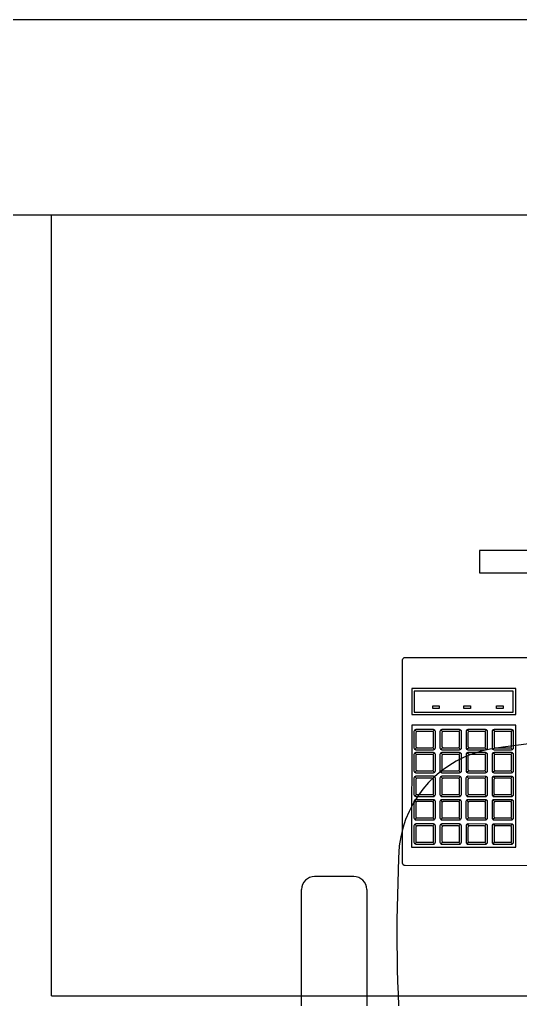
# Model space of a CAD drawing. Header units: inches. Extents: x -55 to 844, y -103 to 167.
# Drawn here: x 794.782 to 795.166, y 47.436 to 48.189 of the extents above; entities that cross this region are included whole.
import ezdxf

# ---------------------------------------------------------------- set-up
doc = ezdxf.new("R2010")
doc.units = ezdxf.units.IN
doc.header["$MEASUREMENT"] = 0

# ---------------------------------------------------------------- blocks, each defined once
blk = doc.blocks.new('kjhg')
for p, q in [((795.03013, 47.22192), (795.00013, 47.22192)), ((795.56013, 47.22192), (795.59013, 47.22192)), ((794.99013, 46.87192), (794.99013, 47.21192)), ((795.04013, 47.21192), (795.04013, 46.87192)), ((795.55013, 47.21192), (795.55013, 46.87192)), ((795.60013, 46.87192), (795.60013, 47.21192)), ((795.25552, 46.87746), (795.25552, 46.91889)), ((795.33552, 46.8775), (795.33552, 46.91893)), ((795.03013, 46.86192), (795.00013, 46.86192)), ((795.56013, 46.86192), (795.59013, 46.86192)), ((795.32511, 46.7618), (795.26511, 46.7618)), ((795.2775, 46.75123), (795.31271, 46.75123)), ((795.2775, 46.747), (795.31271, 46.747))]:
    blk.add_line(p, q)
for centre, radius, start, end in [((795.29513, 46.27652), 1.0554, 81.26231, 98.73769), ((795.15003, 47.23558), 0.08546, 100.26192, 173.41383), ((795.44023, 47.23558), 0.08546, 6.58617, 79.73808), ((796.30119, 47.17846), 1.23787, 176.90078, 183.91504), ((794.28907, 47.17846), 1.23787, 356.08496, 3.09922), ((795.00013, 47.21192), 0.01, 90, 180), ((795.03013, 47.21192), 0.01, 0, 90), ((795.56013, 47.21192), 0.01, 90, 180), ((795.59013, 47.21192), 0.01, 0, 90), ((801.15738, 48.07757), 6.17009, 189.173203, 190.200831), ((789.43288, 48.07757), 6.17009, 349.799169, 350.826797), ((795.14388, 46.99548), 0.06, 190.20083, 257.82908), ((795.44638, 46.99548), 0.06, 282.17092, 349.79917), ((795.29513, 47.63282), 0.71503, 256.74882, 283.25118), ((795.14953, 46.78703), 0.10348, 80.66259, 129.16331), ((795.29513, 47.52648), 0.65024, 258.57374, 281.42626), ((795.44074, 46.78703), 0.10348, 50.83669, 99.33741), ((795.00013, 46.87192), 0.01, 180, 270), ((795.03013, 46.87192), 0.01, 270, 0), ((795.13035, 46.82876), 0.06012, 140.18364, 172.37088), ((795.45991, 46.82876), 0.06012, 7.72581, 39.81636), ((795.56013, 46.87192), 0.01, 180, 270), ((795.59013, 46.87192), 0.01, 270, 0), ((795.29513, 48.18407), 1.36588, 260.50722, 279.49278), ((795.09979, 46.83908), 0.03, 184.1866, 245.80376), ((795.49048, 46.83908), 0.03, 294.19624, 355.8134), ((795.07906, 46.8251), 0.005, 214.00589, 267.27595), ((795.29513, 48.11038), 1.30828, 260.48321, 279.51679), ((795.5112, 46.8251), 0.005, 272.72405, 325.99411), ((795.29513, 47.41831), 0.64114, 251.10349, 288.89651), ((795.29449, 47.14141), 0.37961, 244.76021, 295.43234), ((795.30467, 46.78234), 0.04458, 207.43414, 232.44512), ((795.28554, 46.78234), 0.04458, 307.55488, 332.56586)]:
    blk.add_arc(centre, radius, start, end)
blk = doc.blocks.new('kjhgfs')
for p, q in [((795.07845, 47.64195), (795.0771, 47.64331)), ((795.09086, 47.64195), (795.09222, 47.6433)), ((795.09845, 47.64195), (795.0971, 47.6433)), ((795.11086, 47.64195), (795.11222, 47.6433)), ((795.11845, 47.64194), (795.1171, 47.6433)), ((795.13086, 47.64194), (795.13222, 47.64329)), ((795.13845, 47.64194), (795.1371, 47.64329)), ((795.15086, 47.64194), (795.15222, 47.64329)), ((795.07845, 47.62954), (795.07709, 47.62819)), ((795.07845, 47.6243), (795.07709, 47.62565)), ((795.09086, 47.62954), (795.09221, 47.62818)), ((795.09086, 47.6243), (795.09221, 47.62565)), ((795.09845, 47.62953), (795.09709, 47.62818)), ((795.09845, 47.6243), (795.09709, 47.62565)), ((795.11086, 47.62953), (795.11221, 47.62818)), ((795.11086, 47.62429), (795.11221, 47.62565)), ((795.11845, 47.62953), (795.11709, 47.62818)), ((795.11845, 47.62429), (795.11709, 47.62565)), ((795.13086, 47.62953), (795.13221, 47.62817)), ((795.13086, 47.62429), (795.13221, 47.62564)), ((795.13845, 47.62952), (795.13709, 47.62817)), ((795.13845, 47.62429), (795.13709, 47.62564)), ((795.15086, 47.62952), (795.15221, 47.62817)), ((795.15086, 47.62428), (795.15221, 47.62564)), ((795.07844, 47.61189), (795.07709, 47.61053)), ((795.09086, 47.61188), (795.09221, 47.61053)), ((795.09844, 47.61188), (795.09709, 47.61053)), ((795.11086, 47.61188), (795.11221, 47.61053)), ((795.11844, 47.61188), (795.11709, 47.61052)), ((795.13086, 47.61187), (795.13221, 47.61052)), ((795.13844, 47.61187), (795.13709, 47.61052)), ((795.15086, 47.61187), (795.15221, 47.61052)), ((795.07842, 47.60602), (795.07706, 47.60738)), ((795.09083, 47.60602), (795.09219, 47.60737)), ((795.09265, 47.60638), (795.09265, 47.59329)), ((795.09842, 47.60602), (795.09706, 47.60737)), ((795.11083, 47.60601), (795.11219, 47.60737)), ((795.11265, 47.60638), (795.11265, 47.59329)), ((795.11842, 47.60601), (795.11706, 47.60737)), ((795.13083, 47.60601), (795.13219, 47.60736)), ((795.13265, 47.60638), (795.13265, 47.59329)), ((795.13842, 47.60601), (795.13706, 47.60736)), ((795.15083, 47.60601), (795.15219, 47.60736)), ((795.15265, 47.60637), (795.15265, 47.59328)), ((795.07841, 47.59361), (795.07706, 47.59225)), ((795.07841, 47.58807), (795.07706, 47.58942)), ((795.09083, 47.59361), (795.09218, 47.59225)), ((795.09083, 47.58807), (795.09218, 47.58942)), ((795.09264, 47.58843), (795.09264, 47.57534)), ((795.09841, 47.5936), (795.09706, 47.59225)), ((795.09841, 47.58807), (795.09706, 47.58942)), ((795.11083, 47.5936), (795.11218, 47.59225)), ((795.11083, 47.58806), (795.11218, 47.58942)), ((795.11264, 47.58843), (795.11264, 47.57534)), ((795.11841, 47.5936), (795.11706, 47.59225)), ((795.11841, 47.58806), (795.11706, 47.58941)), ((795.13083, 47.5936), (795.13218, 47.59224)), ((795.13083, 47.58806), (795.13218, 47.58941)), ((795.13264, 47.58842), (795.13264, 47.57533)), ((795.13841, 47.59359), (795.13706, 47.59224)), ((795.13841, 47.58806), (795.13706, 47.58941)), ((795.15083, 47.59359), (795.15218, 47.59224)), ((795.15083, 47.58805), (795.15218, 47.58941)), ((795.15264, 47.58842), (795.15264, 47.57533)), ((795.07841, 47.57566), (795.07706, 47.5743)), ((795.09082, 47.57565), (795.09218, 47.5743)), ((795.09841, 47.57565), (795.09706, 47.5743)), ((795.11082, 47.57565), (795.11218, 47.57429)), ((795.11841, 47.57565), (795.11706, 47.57429)), ((795.13082, 47.57564), (795.13218, 47.57429)), ((795.13841, 47.57564), (795.13706, 47.57429)), ((795.15082, 47.57564), (795.15218, 47.57429)), ((795.07843, 47.5694), (795.07708, 47.57076)), ((795.09085, 47.5694), (795.0922, 47.57075)), ((795.09266, 47.56976), (795.09266, 47.55667)), ((795.09843, 47.5694), (795.09708, 47.57075)), ((795.11085, 47.56939), (795.1122, 47.57075)), ((795.11266, 47.56976), (795.11266, 47.55667)), ((795.11843, 47.56939), (795.11708, 47.57075)), ((795.13085, 47.56939), (795.1322, 47.57074)), ((795.13266, 47.56975), (795.13266, 47.55667)), ((795.13843, 47.56939), (795.13708, 47.57074)), ((795.15085, 47.56939), (795.1522, 47.57074)), ((795.15266, 47.56975), (795.15266, 47.55666)), ((795.07843, 47.55699), (795.07708, 47.55563)), ((795.09084, 47.55699), (795.0922, 47.55563)), ((795.09843, 47.55698), (795.09708, 47.55563)), ((795.11084, 47.55698), (795.1122, 47.55563)), ((795.11843, 47.55698), (795.11708, 47.55563)), ((795.13084, 47.55698), (795.1322, 47.55562)), ((795.13843, 47.55697), (795.13708, 47.55562)), ((795.15084, 47.55697), (795.1522, 47.55562))]:
    blk.add_line(p, q)
for points in [[(795.12664, 47.78096), (795.12664, 47.76396), (795.46964, 47.76396), (795.46964, 47.78096)], [(795.15466, 47.67494), (795.07466, 47.67496), (795.07466, 47.65496), (795.15466, 47.65494)], [(795.15266, 47.67294), (795.07666, 47.67296), (795.07666, 47.65696), (795.15266, 47.65694)], [(795.09588, 47.66162), (795.09588, 47.65962), (795.09088, 47.65962), (795.09088, 47.66162)], [(795.11978, 47.66161), (795.11977, 47.65961), (795.11477, 47.65961), (795.11478, 47.66161)], [(795.1448, 47.66161), (795.14479, 47.65961), (795.13979, 47.65961), (795.1398, 47.66161)], [(795.07464, 47.55305), (795.15464, 47.55303), (795.15466, 47.64694), (795.07466, 47.64696)]]:
    blk.add_lwpolyline(points, close=True)
for points in [[(795.52767, 47.69685), (795.52763, 47.54085, -0.414214), (795.52563, 47.53885), (795.06963, 47.53896, -0.414214), (795.06763, 47.54096), (795.06767, 47.69696, -0.414214), (795.06967, 47.69896), (795.52567, 47.69885, -0.414214)], [(795.07666, 47.64225, -0.414214), (795.07816, 47.64375), (795.09116, 47.64374, -0.414214), (795.09266, 47.64224), (795.09265, 47.62924, -0.414214), (795.09115, 47.62774), (795.07815, 47.62775, -0.414214), (795.07665, 47.62925)], [(795.07916, 47.64225), (795.09016, 47.64224, -0.414214), (795.09116, 47.64124), (795.09115, 47.63024, -0.414214), (795.09015, 47.62924), (795.07915, 47.62925, -0.414214), (795.07815, 47.63025), (795.07816, 47.64125, -0.414214)], [(795.09666, 47.64224, -0.414214), (795.09816, 47.64374), (795.11116, 47.64374, -0.414214), (795.11266, 47.64224), (795.11265, 47.62924, -0.414214), (795.11115, 47.62774), (795.09815, 47.62774, -0.414214), (795.09665, 47.62924)], [(795.09916, 47.64224), (795.11016, 47.64224, -0.414214), (795.11116, 47.64124), (795.11115, 47.63024, -0.414214), (795.11015, 47.62924), (795.09915, 47.62924, -0.414214), (795.09815, 47.63024), (795.09816, 47.64124, -0.414214)], [(795.11666, 47.64224, -0.414214), (795.11816, 47.64374), (795.13116, 47.64373, -0.414214), (795.13266, 47.64223), (795.13265, 47.62923, -0.414214), (795.13115, 47.62773), (795.11815, 47.62774, -0.414214), (795.11665, 47.62924)], [(795.11916, 47.64224), (795.13016, 47.64223, -0.414214), (795.13116, 47.64123), (795.13115, 47.63023, -0.414214), (795.13015, 47.62923), (795.11915, 47.62924, -0.414214), (795.11815, 47.63024), (795.11816, 47.64124, -0.414214)], [(795.13666, 47.64223, -0.414214), (795.13816, 47.64373), (795.15116, 47.64373, -0.414214), (795.15266, 47.64223), (795.15265, 47.62923, -0.414214), (795.15115, 47.62773), (795.13815, 47.62773, -0.414214), (795.13665, 47.62923)], [(795.13916, 47.64223), (795.15016, 47.64223, -0.414214), (795.15116, 47.64123), (795.15115, 47.63023, -0.414214), (795.15015, 47.62923), (795.13915, 47.62923, -0.414214), (795.13815, 47.63023), (795.13816, 47.64123, -0.414214)], [(795.07665, 47.62459, -0.414214), (795.07815, 47.62609), (795.09115, 47.62609, -0.414214), (795.09265, 47.62459), (795.09265, 47.61159, -0.414214), (795.09115, 47.61009), (795.07815, 47.61009, -0.414214), (795.07665, 47.61159)], [(795.09665, 47.62459, -0.414214), (795.09815, 47.62609), (795.11115, 47.62609, -0.414214), (795.11265, 47.62459), (795.11265, 47.61159, -0.414214), (795.11115, 47.61009), (795.09815, 47.61009, -0.414214), (795.09665, 47.61159)], [(795.11665, 47.62458, -0.414214), (795.11815, 47.62608), (795.13115, 47.62608, -0.414214), (795.13265, 47.62458), (795.13265, 47.61158, -0.414214), (795.13115, 47.61008), (795.11815, 47.61008, -0.414214), (795.11665, 47.61158)], [(795.13665, 47.62458, -0.414214), (795.13815, 47.62608), (795.15115, 47.62608, -0.414214), (795.15265, 47.62458), (795.15265, 47.61158, -0.414214), (795.15115, 47.61008), (795.13815, 47.61008, -0.414214), (795.13665, 47.61158)], [(795.07915, 47.62459), (795.09015, 47.62459, -0.414214), (795.09115, 47.62359), (795.09115, 47.61259, -0.414214), (795.09015, 47.61159), (795.07915, 47.61159, -0.414214), (795.07815, 47.61259), (795.07815, 47.62359, -0.414214)], [(795.09915, 47.62459), (795.11015, 47.62459, -0.414214), (795.11115, 47.62359), (795.11115, 47.61259, -0.414214), (795.11015, 47.61159), (795.09915, 47.61159, -0.414214), (795.09815, 47.61259), (795.09815, 47.62359, -0.414214)], [(795.11915, 47.62458), (795.13015, 47.62458, -0.414214), (795.13115, 47.62358), (795.13115, 47.61258, -0.414214), (795.13015, 47.61158), (795.11915, 47.61158, -0.414214), (795.11815, 47.61258), (795.11815, 47.62358, -0.414214)], [(795.13915, 47.62458), (795.15015, 47.62458, -0.414214), (795.15115, 47.62358), (795.15115, 47.61258, -0.414214), (795.15015, 47.61158), (795.13915, 47.61158, -0.414214), (795.13815, 47.61258), (795.13815, 47.62358, -0.414214)], [(795.07662, 47.60632, -0.414214), (795.07812, 47.60782), (795.09112, 47.60781, -0.414214), (795.09262, 47.60631), (795.09262, 47.59331, -0.414214), (795.09112, 47.59181), (795.07812, 47.59182, -0.414214), (795.07662, 47.59332)], [(795.07912, 47.60632), (795.09012, 47.60631, -0.414214), (795.09112, 47.60531), (795.09112, 47.59431, -0.414214), (795.09012, 47.59331), (795.07912, 47.59332, -0.414214), (795.07812, 47.59432), (795.07812, 47.60532, -0.414214)], [(795.09662, 47.60631, -0.414214), (795.09812, 47.60781), (795.11112, 47.60781, -0.414214), (795.11262, 47.60631), (795.11262, 47.59331, -0.414214), (795.11112, 47.59181), (795.09812, 47.59181, -0.414214), (795.09662, 47.59331)], [(795.09912, 47.60631), (795.11012, 47.60631, -0.414214), (795.11112, 47.60531), (795.11112, 47.59431, -0.414214), (795.11012, 47.59331), (795.09912, 47.59331, -0.414214), (795.09812, 47.59431), (795.09812, 47.60531, -0.414214)], [(795.11662, 47.60631, -0.414214), (795.11812, 47.60781), (795.13112, 47.6078, -0.414214), (795.13262, 47.6063), (795.13262, 47.5933, -0.414214), (795.13112, 47.5918), (795.11812, 47.59181, -0.414214), (795.11662, 47.59331)], [(795.11912, 47.60631), (795.13012, 47.6063, -0.414214), (795.13112, 47.6053), (795.13112, 47.5943, -0.414214), (795.13012, 47.5933), (795.11912, 47.59331, -0.414214), (795.11812, 47.59431), (795.11812, 47.60531, -0.414214)], [(795.13662, 47.6063, -0.414214), (795.13812, 47.6078), (795.15112, 47.6078, -0.414214), (795.15262, 47.6063), (795.15262, 47.5933, -0.414214), (795.15112, 47.5918), (795.13812, 47.5918, -0.414214), (795.13662, 47.5933)], [(795.13912, 47.6063), (795.15012, 47.6063, -0.414214), (795.15112, 47.6053), (795.15112, 47.5943, -0.414214), (795.15012, 47.5933), (795.13912, 47.5933, -0.414214), (795.13812, 47.5943), (795.13812, 47.6053, -0.414214)], [(795.07662, 47.58836, -0.414214), (795.07812, 47.58986), (795.09112, 47.58986, -0.414214), (795.09262, 47.58836), (795.09262, 47.57536, -0.414214), (795.09112, 47.57386), (795.07812, 47.57386, -0.414214), (795.07662, 47.57536)], [(795.07912, 47.58836), (795.09012, 47.58836, -0.414214), (795.09112, 47.58736), (795.09112, 47.57636, -0.414214), (795.09012, 47.57536), (795.07912, 47.57536, -0.414214), (795.07812, 47.57636), (795.07812, 47.58736, -0.414214)], [(795.09662, 47.58836, -0.414214), (795.09812, 47.58986), (795.11112, 47.58986, -0.414214), (795.11262, 47.58835), (795.11262, 47.57535, -0.414214), (795.11112, 47.57386), (795.09812, 47.57386, -0.414214), (795.09662, 47.57536)], [(795.09912, 47.58836), (795.11012, 47.58836, -0.414214), (795.11112, 47.58736), (795.11112, 47.57636, -0.414214), (795.11012, 47.57536), (795.09912, 47.57536, -0.414214), (795.09812, 47.57636), (795.09812, 47.58736, -0.414214)], [(795.11662, 47.58835, -0.414214), (795.11812, 47.58985), (795.13112, 47.58985, -0.414214), (795.13262, 47.58835), (795.13262, 47.57535, -0.414214), (795.13112, 47.57385), (795.11812, 47.57385, -0.414214), (795.11662, 47.57535)], [(795.11912, 47.58835), (795.13012, 47.58835, -0.414214), (795.13112, 47.58735), (795.13112, 47.57635, -0.414214), (795.13012, 47.57535), (795.11912, 47.57535, -0.414214), (795.11812, 47.57635), (795.11812, 47.58735, -0.414214)], [(795.13662, 47.58835, -0.414214), (795.13812, 47.58985), (795.15112, 47.58985, -0.414214), (795.15262, 47.58835), (795.15262, 47.57535, -0.414214), (795.15112, 47.57385), (795.13812, 47.57385, -0.414214), (795.13662, 47.57535)], [(795.13912, 47.58835), (795.15012, 47.58835, -0.414214), (795.15112, 47.58735), (795.15112, 47.57635, -0.414214), (795.15012, 47.57535), (795.13912, 47.57535, -0.414214), (795.13812, 47.57635), (795.13812, 47.58735, -0.414214)], [(795.07664, 47.5697, -0.414214), (795.07814, 47.5712), (795.09114, 47.57119, -0.414214), (795.09264, 47.56969), (795.09264, 47.55669, -0.414214), (795.09114, 47.55519), (795.07814, 47.5552, -0.414214), (795.07664, 47.5567)], [(795.07914, 47.56969), (795.09014, 47.56969, -0.414214), (795.09114, 47.56869), (795.09114, 47.55769, -0.414214), (795.09014, 47.55669), (795.07914, 47.55669, -0.414214), (795.07814, 47.5577), (795.07814, 47.5687, -0.414214)], [(795.09664, 47.56969, -0.414214), (795.09814, 47.57119), (795.11114, 47.57119, -0.414214), (795.11264, 47.56969), (795.11264, 47.55669, -0.414214), (795.11114, 47.55519), (795.09814, 47.55519, -0.414214), (795.09664, 47.55669)], [(795.09914, 47.56969), (795.11014, 47.56969, -0.414214), (795.11114, 47.56869), (795.11114, 47.55769, -0.414214), (795.11014, 47.55669), (795.09914, 47.55669, -0.414214), (795.09814, 47.55769), (795.09814, 47.56869, -0.414214)], [(795.11664, 47.56969, -0.414214), (795.11814, 47.57119), (795.13114, 47.57118, -0.414214), (795.13264, 47.56968), (795.13264, 47.55668, -0.414214), (795.13114, 47.55518), (795.11814, 47.55519, -0.414214), (795.11664, 47.55669)], [(795.11914, 47.56969), (795.13014, 47.56968, -0.414214), (795.13114, 47.56868), (795.13114, 47.55768, -0.414214), (795.13014, 47.55668), (795.11914, 47.55669, -0.414214), (795.11814, 47.55769), (795.11814, 47.56869, -0.414214)], [(795.13664, 47.56968, -0.414214), (795.13814, 47.57118), (795.15114, 47.57118, -0.414214), (795.15264, 47.56968), (795.15264, 47.55668, -0.414214), (795.15114, 47.55518), (795.13814, 47.55518, -0.414214), (795.13664, 47.55668)], [(795.13914, 47.56968), (795.15014, 47.56968, -0.414214), (795.15114, 47.56868), (795.15114, 47.55768, -0.414214), (795.15014, 47.55668), (795.13914, 47.55668, -0.414214), (795.13814, 47.55768), (795.13814, 47.56868, -0.414214)]]:
    blk.add_lwpolyline(points, format="xyb", close=True)

msp = doc.modelspace()

# ---------------------------------------------------------------- linework, layer by layer
for p, q in [((793.71443, 48.18891), (809.78963, 48.18891)), ((793.86443, 48.03891), (801.21911, 48.03891)), ((794.80614, 47.43891), (794.80614, 48.03891)), ((794.80614, 47.43891), (798.90614, 47.43891))]:
    msp.add_line(p, q)

# ---------------------------------------------------------------- block references
for name, p in [('kjhgfs', (0.008, 0)), ('kjhg', (0.008, 0.30871))]:
    msp.add_blockref(name, p)

doc.saveas('drawing.dxf')
